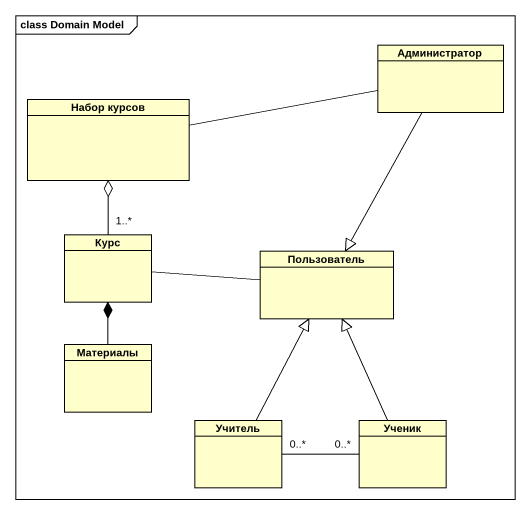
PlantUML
@startuml
mainframe class Domain Model
hide circle
hide empty members
class Администратор
class "Набор курсов" as Набор_курсов
class Курс
class Пользователь
class Материалы
class Учитель
class Ученик
Администратор -left- Набор_курсов
Администратор --|> Пользователь
Курс "1..*" -up-o Набор_курсов
Пользователь -left- Курс
Материалы -up-* Курс
Учитель -up-|> Пользователь
Ученик -up-|> Пользователь
Ученик "0..*" -left- "0..*" Учитель
@enduml
